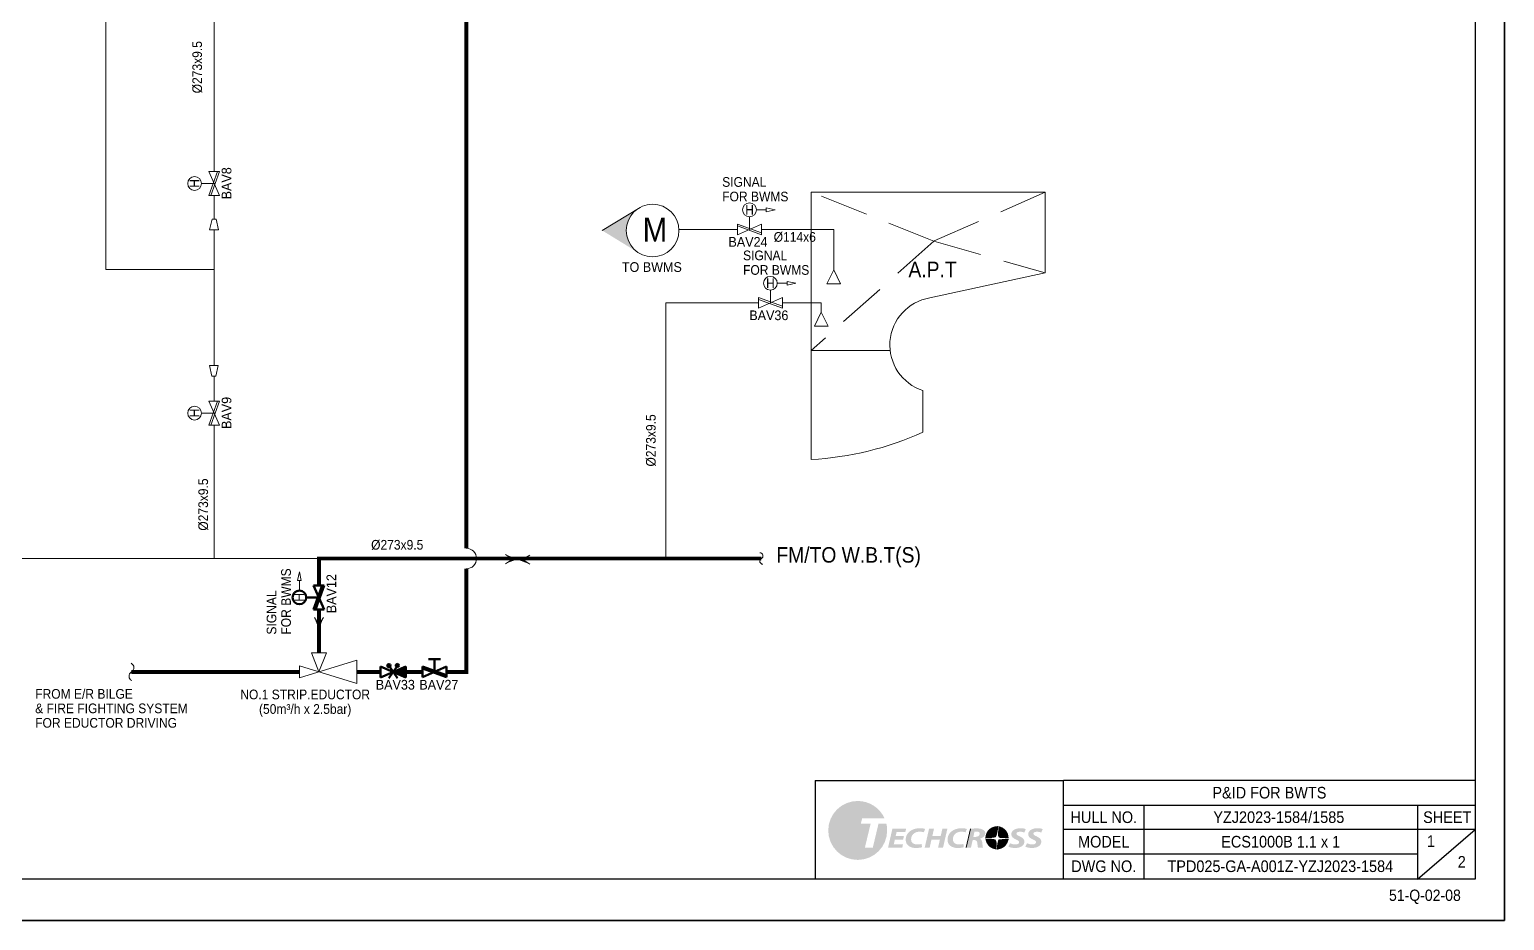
# Model space of a CAD drawing. Extents: x -553847 to 4496999, y 514150 to 878882.
# Drawn here: x 4321324 to 4359381, y 566032 to 589010 of the extents above; entities that cross this region are included whole.
import ezdxf

# ---------------------------------------------------------------- set-up
doc = ezdxf.new("R2010")
doc.units = 0
doc.header["$LTSCALE"] = 25
doc.header["$MEASUREMENT"] = 0
doc.linetypes.add('DASHED', pattern=[0.75, 0.5, -0.25])
doc.linetypes.add('PHANTOM2', pattern=[31.75, 15.875, -3.175, 3.175, -3.175, 3.175, -3.175])
doc.layers.get('0').update_dxf_attribs({"linetype": 'CONTINUOUS', "lineweight": 9})
doc.layers.add('0.1 Defpoints', color=7, linetype='CONTINUOUS', plot=False)
doc.layers.add('0.2 Dwg sheet', color=7, linetype='CONTINUOUS')
doc.layers.add('0.3 Text', color=7, linetype='CONTINUOUS')
for name, color, linetype, lineweight in [('1.1 Y_Pipe', 7, 'CONTINUOUS', 13), ('1.7 Signal', 6, 'ZIGZAG', 9), ('1.9 Arrow', 1, 'CONTINUOUS', 9)]:
    doc.layers.add(name, color=color, linetype=linetype, lineweight=lineweight)
doc.layers.add('2.1 Valve open', color=7, linetype='CONTINUOUS', lineweight=50, true_color=0x1b21e4)
doc.layers.add('2.2 Ballast water line', color=7, linetype='CONTINUOUS', true_color=0x1b21e4)
doc.layers.add('2.5 Driving water line', color=7, linetype='PHANTOM2', true_color=0x0a8a31)
doc.styles.get("Standard").update_dxf_attribs({"font": '', "width": 0.95, "height": 250})
doc.styles.get('Standard').set_extended_font_data('Gulim')
doc.linetypes.add('ZIGZAG', pattern='A,0.0001,-0.2,[131,ltypeshp.shx,S=0.2,R=0,X=-0.2,Y=0],-0.4,[131,ltypeshp.shx,S=0.2,R=180,X=0.2,Y=0],-0.2', length=0.8001)

# ---------------------------------------------------------------- blocks, each defined once
blk = doc.blocks.new('양식 51-Q-02-08')
at = {"layer": '0.1 Defpoints'}
blk.add_lwpolyline([(-2677005, 1033560), (-2613196, 1033560), (-2613196, 988132), (-2677005, 988132)], close=True, dxfattribs=at)
at = {"layer": '0.2 Dwg sheet'}
for p, q in [((-2630979, 991742), (-2624571, 991742)), ((-2630979, 991742), (-2630979, 989196)), ((-2624571, 989196), (-2624571, 991742)), ((-2613953, 991742), (-2624571, 991742)), ((-2624571, 991110), (-2613953, 991110)), ((-2622500, 991110), (-2622500, 989196)), ((-2615440, 991110), (-2615440, 989196)), ((-2613953, 990478), (-2624571, 990478)), ((-2615440, 989196), (-2613953, 990478)), ((-2615440, 989846), (-2624571, 989846))]:
    blk.add_line(p, q, dxfattribs=at)
blk.add_lwpolyline([(-2613953, 989196), (-2676245, 989196), (-2676245, 1032800), (-2613953, 1032800)], close=True, dxfattribs=at)
at = {"layer": '0.2 Dwg sheet', "insert": (-2623536, 989529), "char_height": 300, "width": 2070.81, "attachment_point": 5}
blk.add_mtext('DWG NO.', dxfattribs=at)
at = {"layer": '0.3 Text', "width": 0.95}
blk.add_text('51-Q-02-08', height=291.7, dxfattribs=at).set_placement((-2616177, 988637))
at = {"layer": '0.3 Text', "char_height": 300, "attachment_point": 5}
for s, insert, width in [('\\A1;SHEET', (-2614674, 990794), 1532.09), ('MODEL', (-2623536, 990162), 2070.81)]:
    blk.add_mtext(s, dxfattribs=dict(at, insert=insert, width=width))

msp = doc.modelspace()

# ---------------------------------------------------------------- hatches: boundary and pattern name
at = {"layer": '0.2 Dwg sheet', "lineweight": 0}
h = msp.add_hatch(color=256, dxfattribs=at)
h.dxf.hatch_style = 2
edge = h.paths.add_edge_path()
edge.add_spline(control_points=[(4343229.4, 568527.8), (4343229.4, 568527.8), (4343082.3, 567911.1), (4343082.3, 567911.1), (4343082.3, 567911.1), (4342878.5, 567911.1), (4342878.5, 567911.1), (4342878.5, 567911.1), (4343025.7, 568527.8), (4343025.7, 568527.8), (4343025.7, 568527.8), (4342773.8, 568527.8), (4342773.8, 568527.8), (4342773.8, 568527.8), (4342809.2, 568669.6), (4342809.2, 568669.6), (4342809.2, 568669.6), (4343384.5, 568669.6), (4343384.5, 568669.6), (4343264.8, 568932.2), (4343000.2, 569114.8), (4342692.7, 569114.8), (4342273, 569114.8), (4341932.7, 568774.5), (4341932.7, 568354.7), (4341932.7, 567934.9), (4342273, 567594.6), (4342692.7, 567594.6), (4343112.6, 567594.6), (4343452.8, 567934.9), (4343452.8, 568354.7), (4343452.8, 568414.3), (4343445.7, 568472.1), (4343432.8, 568527.8), (4343432.8, 568527.8), (4343229.4, 568527.8), (4343229.4, 568527.8)], knot_values=[0, 0, 0, 0, 1, 1, 1, 2, 2, 2, 3, 3, 3, 4, 4, 4, 5, 5, 5, 6, 6, 6, 7, 7, 7, 8, 8, 8, 9, 9, 9, 10, 10, 10, 11, 11, 11, 12, 12, 12, 12], degree=3, periodic=0)
h = msp.add_hatch(color=256, dxfattribs=at)
h.dxf.hatch_style = 2
h.paths.add_polyline_path([(4343864, 568120.6), (4343652.2, 568120.6), (4343624.6, 568000.4), (4343863.1, 568000.4), (4343841.9, 567910.2), (4343475.7, 567910.2), (4343589.2, 568404.2), (4343942.9, 568404.2), (4343921.6, 568314.2), (4343696.5, 568314.2), (4343671.6, 568209.2), (4343885.3, 568209.2)])
h = msp.add_hatch(color=256, dxfattribs=at)
h.dxf.hatch_style = 2
edge = h.paths.add_edge_path()
edge.add_spline(control_points=[(4344352.5, 567923.4), (4344320.7, 567911.7), (4344267.4, 567902.2), (4344195.7, 567902.2), (4344037, 567902.2), (4343931.5, 567981.3), (4343931.5, 568111.9), (4343931.5, 568224), (4343991.8, 568310.4), (4344082.2, 568360.3), (4344144.3, 568395.4), (4344217, 568412.3), (4344301.1, 568412.3), (4344365.8, 568412.3), (4344414.6, 568399.9), (4344432.3, 568391.9), (4344432.3, 568391.9), (4344396.9, 568306), (4344396.9, 568306), (4344380, 568313.3), (4344340.1, 568322.1), (4344288.7, 568322.1), (4344237.3, 568322.1), (4344188.5, 568309), (4344152.3, 568284), (4344102.6, 568249.6), (4344069.8, 568193.1), (4344069.8, 568124.3), (4344069.8, 568045.1), (4344123.9, 567992.3), (4344228.5, 567992.3), (4344271, 567992.3), (4344312.7, 567998.1), (4344342, 568008.5), (4344342, 568008.5), (4344352.5, 567923.4), (4344352.5, 567923.4)], knot_values=[0, 0, 0, 0, 1, 1, 1, 2, 2, 2, 3, 3, 3, 4, 4, 4, 5, 5, 5, 6, 6, 6, 7, 7, 7, 8, 8, 8, 9, 9, 9, 10, 10, 10, 11, 11, 11, 12, 12, 12, 12], degree=3, periodic=0)
h = msp.add_hatch(color=256, dxfattribs=at)
h.dxf.hatch_style = 2
h.paths.add_polyline_path([(4344662.8, 568404.2), (4344618.5, 568212.3), (4344834.8, 568212.3), (4344879.1, 568404.2), (4345007.7, 568404.2), (4344894.2, 567910.2), (4344766.5, 567910.2), (4344813.5, 568118.4), (4344596.3, 568118.4), (4344549.3, 567910.2), (4344421.7, 567910.2), (4344535.1, 568404.2)])
h = msp.add_hatch(color=256, dxfattribs=at)
h.dxf.hatch_style = 2
edge = h.paths.add_edge_path()
edge.add_spline(control_points=[(4345430.7, 567923.4), (4345398.9, 567911.7), (4345345.6, 567902.2), (4345273.8, 567902.2), (4345115.2, 567902.2), (4345009.6, 567981.3), (4345009.6, 568111.9), (4345009.6, 568224), (4345069.9, 568310.4), (4345160.2, 568360.3), (4345222.5, 568395.4), (4345295.1, 568412.3), (4345379.3, 568412.3), (4345444, 568412.3), (4345492.8, 568399.9), (4345510.4, 568391.9), (4345510.4, 568391.9), (4345475, 568306), (4345475, 568306), (4345458.3, 568313.3), (4345418.3, 568322.1), (4345366.9, 568322.1), (4345315.4, 568322.1), (4345266.8, 568309), (4345230.4, 568284), (4345180.7, 568249.6), (4345147.9, 568193.1), (4345147.9, 568124.3), (4345147.9, 568045.1), (4345201.9, 567992.3), (4345306.6, 567992.3), (4345349.1, 567992.3), (4345390.8, 567998.1), (4345420, 568008.5), (4345420, 568008.5), (4345430.7, 567923.4), (4345430.7, 567923.4)], knot_values=[0, 0, 0, 0, 1, 1, 1, 2, 2, 2, 3, 3, 3, 4, 4, 4, 5, 5, 5, 6, 6, 6, 7, 7, 7, 8, 8, 8, 9, 9, 9, 10, 10, 10, 11, 11, 11, 12, 12, 12, 12], degree=3, periodic=0)
at = {"layer": '0.2 Dwg sheet', "linetype": 'Continuous', "lineweight": 0}
h = msp.add_hatch(color=256, dxfattribs=at)
h.paths.add_polyline_path([(4345981.7, 568303.1), (4345973, 568328.1), (4345937.7, 568366.7), (4345882.3, 568392.5), (4345812.2, 568404.7), (4345735.4, 568406.8), (4345663.6, 568403.3), (4345600.6, 568394.7), (4345489, 567910.6), (4345492, 567910.2), (4345614.8, 567910.2), (4345659.1, 568105), (4345705.5, 568105), (4345719.8, 568103.8), (4345744.5, 568096.3), (4345762.4, 568081.1), (4345774.4, 568055.7), (4345791.2, 567930.9), (4345795, 567914.6), (4345802.1, 567910.1), (4345927.9, 567910.1), (4345921.7, 567929.2), (4345916.4, 567958), (4345903.1, 568062.6), (4345896.5, 568088.9), (4345871.1, 568127.5), (4345848, 568141.3), (4345848, 568143.3), (4345861.8, 568147.3), (4345907.8, 568166.6), (4345944.2, 568192.9), (4345970.6, 568227.2), (4345982.9, 568269.1), (4345983.5, 568289.1)])
h.paths.add_polyline_path([(4345841.8, 568255.1, -0.1380365), (4345810.6, 568211.5, -0.1340355), (4345738.7, 568188.6), (4345676.5, 568188.6), (4345706.2, 568324.8), (4345769.2, 568324.8, -0.1816988), (4345829, 568305.1, -0.2969134)], flags=16)
at = {"layer": '0.2 Dwg sheet', "lineweight": 0}
h = msp.add_hatch(color=256, dxfattribs=at)
h.dxf.hatch_style = 2
edge = h.paths.add_edge_path()
edge.add_spline(control_points=[(4346312.2, 568462.1), (4346303.8, 568462.8), (4346295.4, 568463.4), (4346286.8, 568463.4), (4346185.9, 568463.4), (4346096.9, 568413.2), (4346042.9, 568336.6), (4346031.8, 568319.2), (4346021.9, 568300.8), (4346013.6, 568281.1), (4346001.6, 568252.3), (4345993.8, 568222.9), (4345989.7, 568193.7), (4345988.8, 568184.2), (4345988.3, 568174.6), (4345988.3, 568164.8), (4345988.3, 568164.3), (4345988.3, 568163.7), (4345988.3, 568163.1), (4346100.7, 568170.4), (4346231.5, 568183.2), (4346247.7, 568190.4), (4346268.6, 568199.8), (4346300.3, 568386.7), (4346312.2, 568462.1)], knot_values=[0, 0, 0, 0, 1, 1, 1, 2, 2, 2, 3, 3, 3, 4, 4, 4, 5, 5, 5, 6, 6, 6, 7, 7, 7, 8, 8, 8, 8], degree=3, periodic=0)
h = msp.add_hatch(color=256, dxfattribs=at)
h.dxf.hatch_style = 2
edge = h.paths.add_edge_path()
edge.add_spline(control_points=[(4346343.8, 568180.6), (4346359.1, 568170.5), (4346463.4, 568164.6), (4346585.2, 568161.1), (4346585.2, 568162.3), (4346585.4, 568163.6), (4346585.4, 568164.8), (4346585.4, 568311.4), (4346479.6, 568433.1), (4346340.3, 568458.3), (4346330.4, 568373.3), (4346314.1, 568200.2), (4346343.8, 568180.6)], knot_values=[0, 0, 0, 0, 1, 1, 1, 2, 2, 2, 3, 3, 3, 4, 4, 4, 4], degree=3, periodic=0)
h = msp.add_hatch(color=256, dxfattribs=at)
h.dxf.hatch_style = 2
edge = h.paths.add_edge_path()
edge.add_spline(control_points=[(4346623.8, 568024.6), (4346659.2, 568007.1), (4346708.8, 567993), (4346764.7, 567993), (4346813.5, 567993), (4346858.7, 568012.1), (4346858.7, 568050.2), (4346858.7, 568078.8), (4346832.9, 568096.4), (4346778.1, 568120.6), (4346715.1, 568148.5), (4346654.8, 568188.1), (4346654.8, 568251.8), (4346654.8, 568351.5), (4346759.3, 568412.3), (4346889.6, 568412.3), (4346961.4, 568412.3), (4347004.1, 568399.1), (4347029.6, 568388.1), (4347029.6, 568388.1), (4346989.8, 568300.3), (4346989.8, 568300.3), (4346970.4, 568309), (4346928.7, 568322.1), (4346879, 568321.4), (4346819.6, 568321.4), (4346788.6, 568297.2), (4346788.6, 568270), (4346788.6, 568240.7), (4346825, 568223.2), (4346875.5, 568199.8), (4346948.2, 568168.1), (4346993.4, 568127.9), (4346993.4, 568068.5), (4346993.4, 567958.6), (4346883.5, 567902.2), (4346751.3, 567902.2), (4346668.9, 567902.8), (4346608.7, 567920.4), (4346581.2, 567937.4), (4346581.2, 567937.4), (4346623.8, 568024.6), (4346623.8, 568024.6)], knot_values=[0, 0, 0, 0, 1, 1, 1, 2, 2, 2, 3, 3, 3, 4, 4, 4, 5, 5, 5, 6, 6, 6, 7, 7, 7, 8, 8, 8, 9, 9, 9, 10, 10, 10, 11, 11, 11, 12, 12, 12, 13, 13, 13, 14, 14, 14, 14], degree=3, periodic=0)
h = msp.add_hatch(color=256, dxfattribs=at)
h.dxf.hatch_style = 2
edge = h.paths.add_edge_path()
edge.add_spline(control_points=[(4347060.8, 568024.6), (4347096.3, 568007.1), (4347145.8, 567993), (4347201.7, 567993), (4347250.6, 567993), (4347295.7, 568012.1), (4347295.7, 568050.2), (4347295.7, 568078.8), (4347270.1, 568096.4), (4347215, 568120.6), (4347152.1, 568148.5), (4347091.8, 568188.1), (4347091.8, 568251.8), (4347091.8, 568351.5), (4347196.5, 568412.3), (4347326.7, 568412.3), (4347398.5, 568412.3), (4347441, 568399.1), (4347466.8, 568388.1), (4347466.8, 568388.1), (4347426.9, 568300.3), (4347426.9, 568300.3), (4347407.4, 568309), (4347365.8, 568322.1), (4347316.2, 568321.4), (4347256.8, 568321.4), (4347225.6, 568297.2), (4347225.6, 568270), (4347225.6, 568240.7), (4347262, 568223.2), (4347312.5, 568199.8), (4347385.2, 568168.1), (4347430.5, 568127.9), (4347430.5, 568068.5), (4347430.5, 567958.6), (4347320.5, 567902.2), (4347188.5, 567902.2), (4347105.9, 567902.8), (4347045.8, 567920.4), (4347018.2, 567937.4), (4347018.2, 567937.4), (4347060.8, 568024.6), (4347060.8, 568024.6)], knot_values=[0, 0, 0, 0, 1, 1, 1, 2, 2, 2, 3, 3, 3, 4, 4, 4, 5, 5, 5, 6, 6, 6, 7, 7, 7, 8, 8, 8, 9, 9, 9, 10, 10, 10, 11, 11, 11, 12, 12, 12, 13, 13, 13, 14, 14, 14, 14], degree=3, periodic=0)
h = msp.add_hatch(color=256, dxfattribs=at)
h.dxf.hatch_style = 2
edge = h.paths.add_edge_path()
edge.add_spline(control_points=[(4346238.7, 568110.3), (4346215.3, 568124.6), (4346085.8, 568132.5), (4345989.7, 568136.5), (4346003.1, 567994.6), (4346115.7, 567881.6), (4346257.5, 567867.8), (4346265.4, 567997.8), (4346272.9, 568089.6), (4346238.7, 568110.3)], knot_values=[0, 0, 0, 0, 1, 1, 1, 2, 2, 2, 3, 3, 3, 3], degree=3, periodic=0)
h = msp.add_hatch(color=256, dxfattribs=at)
h.dxf.hatch_style = 2
edge = h.paths.add_edge_path()
edge.add_spline(control_points=[(4346290.4, 567866.5), (4346439.5, 567868.2), (4346561.9, 567979.2), (4346582.1, 568123.1), (4346462.1, 568120.3), (4346360.3, 568116.8), (4346345.8, 568113.9), (4346318.8, 568108.2), (4346298.8, 567948), (4346290.4, 567866.5)], knot_values=[0, 0, 0, 0, 1, 1, 1, 2, 2, 2, 3, 3, 3, 3], degree=3, periodic=0)
at = {"layer": '1.1 Y_Pipe', "linetype": 'Continuous', "ltscale": 30}
h = msp.add_hatch(dxfattribs=at)
h.set_pattern_fill('ANSI31', color=256, scale=1.072502, angle=-180)
h.set_pattern_definition([(225, (4407825.12348, 935713.80163), (0.094796635586, -0.094796635586), [])])
h.paths.add_polyline_path([(4337013.6, 584383.8, 0.5309324), (4337026.6, 583259.4), (4336102.6, 583826)])
h = msp.add_hatch(color=256, dxfattribs=at)
h.paths.add_polyline_path([(4328791, 573532.5), (4328791, 573660.1), (4328673.5, 573843.5)])
h.paths.add_polyline_path([(4328791, 573532.5), (4328908.4, 573843.5), (4328791, 573660.1)])
at = {"layer": '1.9 Arrow'}
h = msp.add_hatch(color=256, dxfattribs=at)
h.paths.add_polyline_path([(4333916.3, 575352), (4333788.7, 575352), (4333605.4, 575234.6)])
h.paths.add_polyline_path([(4333916.3, 575352), (4333605.4, 575469.5), (4333788.7, 575352)])
h = msp.add_hatch(color=256, dxfattribs=at)
h.paths.add_polyline_path([(4333923.9, 575338.2), (4334051.5, 575338.2), (4334234.8, 575455.6)])
h.paths.add_polyline_path([(4333923.9, 575338.2), (4334234.8, 575220.7), (4334051.5, 575338.2)])
at = {"layer": '2.1 Valve open'}
msp.add_hatch(color=256, dxfattribs=at).paths.add_polyline_path([(4331036.1, 572586.4), (4330710.1, 572441.6), (4331036.1, 572296.9)])

# ---------------------------------------------------------------- linework, layer by layer
at = {"layer": '0.1 Defpoints', "color": 4, "linetype": 'ByBlock'}
msp.add_lwpolyline([(4295572.2, 566032.5), (4359381.2, 566032.5), (4359381.2, 611460.4), (4295572.2, 611460.4)], close=True, dxfattribs=at)
at = {"layer": '0.2 Dwg sheet', "linetype": 'Continuous', "lineweight": 0}
msp.add_line((4345489, 567910.6), (4345600.6, 568394.7), dxfattribs=at)
at = {"layer": '0.2 Dwg sheet', "lineweight": 0}
for points in [[(4346312.2, 568462.1), (4346300.3, 568386.7), (4346268.6, 568199.8), (4346247.7, 568190.4)], [(4346343.8, 568180.6), (4346314.1, 568200.2), (4346330.4, 568373.3), (4346340.3, 568458.3)], [(4346247.7, 568190.4), (4346231.5, 568183.2), (4346100.7, 568170.4), (4345988.3, 568163.1)], [(4345989.7, 568136.5), (4346085.8, 568132.5), (4346215.3, 568124.6), (4346238.7, 568110.3)], [(4346238.7, 568110.3), (4346272.9, 568089.6), (4346265.4, 567997.8), (4346257.5, 567867.8)], [(4346290.4, 567866.5), (4346298.8, 567948), (4346318.8, 568108.2), (4346345.8, 568113.9)], [(4346585.2, 568161.1), (4346463.4, 568164.6), (4346359.1, 568170.5), (4346343.8, 568180.6)], [(4346345.8, 568113.9), (4346360.3, 568116.8), (4346462.1, 568120.3), (4346582.1, 568123.1)]]:
    msp.add_open_spline(points, degree=3, dxfattribs=at)
at = {"layer": '1.1 Y_Pipe', "linetype": 'Continuous', "ltscale": 100}
for p, q in [((4326086.3, 585348.5), (4326086.3, 589586.2)), ((4323291.7, 589322.1), (4323291.7, 582822.2)), ((4332593.8, 575630.7), (4332593.8, 589322.1)), ((4326086.3, 584120.6), (4326086.3, 584729.1)), ((4347527.9, 584814.2), (4341491.2, 584814.2)), ((4341491.2, 584814.2), (4341491.2, 577919)), ((4347527.9, 584814.2), (4347527.9, 582736.2)), ((4326086.3, 580342.4), (4326086.3, 583846.4)), ((4339590.5, 583855.2), (4338078.5, 583855.2)), ((4342075.9, 583855.2), (4340209.9, 583855.2)), ((4323291.7, 582822.2), (4326086.3, 582822.2)), ((4347527.9, 582736.2), (4344553.4, 582089.5)), ((4340129, 581961.3), (4337742.6, 581961.3)), ((4337742.6, 581961.3), (4337742.6, 575366.6)), ((4341752.6, 581961.3), (4340748.4, 581961.3)), ((4341491.2, 580732.5), (4343530.1, 580732.5)), ((4326086.3, 579426.9), (4326086.3, 580068.1)), ((4344376.9, 579698.7), (4344376.9, 578622.1)), ((4326086.3, 578807.5), (4326086.3, 575366.6)), ((4340208.6, 575366.6), (4316914.1, 575366.6)), ((4332593.8, 572441.6), (4332593.8, 575102.5)), ((4328286.3, 572441.6), (4323954.4, 572441.6)), ((4329770.7, 572441.6), (4330384.1, 572441.6)), ((4331036.1, 572441.6), (4331465, 572441.6)), ((4332084.4, 572441.6), (4332593.8, 572441.6))]:
    msp.add_line(p, q, dxfattribs=at)
at = {"layer": '1.1 Y_Pipe'}
for p, q in [((4326223.8, 585348.5), (4325948.8, 585348.5)), ((4325948.8, 585348.5), (4326223.8, 584729.1)), ((4325948.8, 584729.1), (4326170.7, 585348.5)), ((4325998.3, 584729.1), (4326223.8, 585348.5)), ((4326086.3, 585038.8), (4325760.1, 585038.8)), ((4326223.8, 584729.1), (4325948.8, 584729.1)), ((4326035, 584120.6), (4325971.5, 583846.4)), ((4326201.1, 583846.4), (4325971.5, 583846.4)), ((4326137.6, 584120.6), (4326035, 584120.6)), ((4326201.1, 583846.4), (4326137.6, 584120.6)), ((4339590.5, 583717.7), (4339590.5, 583992.7)), ((4340209.9, 583992.7), (4339590.5, 583717.7)), ((4339590.5, 583992.7), (4340209.9, 583770.8)), ((4339590.5, 583943.2), (4340209.9, 583717.7)), ((4339900.2, 583855.2), (4339900.2, 584181.4)), ((4340209.9, 583717.7), (4340209.9, 583992.7)), ((4340438.7, 581961.3), (4340438.7, 582287.5)), ((4340129, 581823.8), (4340129, 582098.8)), ((4340748.4, 582098.8), (4340129, 581823.8)), ((4340129, 582098.8), (4340748.4, 581876.9)), ((4340129, 582049.3), (4340748.4, 581823.8)), ((4340748.4, 581823.8), (4340748.4, 582098.8)), ((4325965.4, 580342.4), (4326195, 580342.4)), ((4325965.4, 580342.4), (4326028.9, 580068.1)), ((4326028.9, 580068.1), (4326131.5, 580068.1)), ((4326131.5, 580068.1), (4326195, 580342.4)), ((4326223.8, 579426.9), (4325948.8, 579426.9)), ((4325948.8, 579426.9), (4326223.8, 578807.5)), ((4325948.8, 578807.5), (4326170.7, 579426.9)), ((4325998.3, 578807.5), (4326223.8, 579426.9)), ((4326086.3, 579117.2), (4325760.1, 579117.2)), ((4326223.8, 578807.5), (4325948.8, 578807.5))]:
    msp.add_line(p, q, dxfattribs=at)
at = {"layer": '1.1 Y_Pipe', "linetype": 'DASHED', "ltscale": 100}
for p, q in [((4344661.2, 583555.4), (4341491.2, 584814.2)), ((4347527.9, 584814.2), (4344661.2, 583555.4)), ((4344661.2, 583555.4), (4341491.2, 580732.5)), ((4344661.2, 583555.4), (4347527.9, 582736.2))]:
    msp.add_line(p, q, dxfattribs=at)
at = {"layer": '1.1 Y_Pipe', "linetype": 'Continuous', "ltscale": 30}
for p, q in [((4336102.6, 583826), (4337079.2, 584424)), ((4342075.9, 582815.2), (4342075.9, 583855.2)), ((4341752.6, 581720.8), (4341752.6, 581961.3)), ((4328791, 575366.6), (4328791, 574675.4)), ((4328791, 574056), (4328791, 572937.3)), ((4328673.5, 573843.5), (4328791, 573660.1)), ((4328908.4, 573843.5), (4328791, 573660.1)), ((4328984, 572937.3), (4328598, 572937.3)), ((4328791, 572441.6), (4328598, 572937.3)), ((4328984, 572937.3), (4328791, 572441.6)), ((4329770.7, 572743.2), (4328286.3, 572286.3)), ((4328286.3, 572597), (4329770.7, 572140.1)), ((4328286.3, 572597), (4328286.3, 572286.3)), ((4329770.7, 572743.2), (4329770.7, 572140.1))]:
    msp.add_line(p, q, dxfattribs=at)
at = {"layer": '1.1 Y_Pipe', "ltscale": 30}
for p, q in [((4342075.9, 582815.2), (4341899.9, 582450.8)), ((4342252, 582450.8), (4342075.9, 582815.2)), ((4341899.9, 582450.8), (4342252, 582450.8)), ((4341752.6, 581720.8), (4341576.5, 581356.4)), ((4341928.6, 581356.4), (4341752.6, 581720.8)), ((4341576.5, 581356.4), (4341928.6, 581356.4))]:
    msp.add_line(p, q, dxfattribs=at)
at = {"layer": '1.1 Y_Pipe', "linetype": 'Continuous', "ltscale": 30}
for centre, radius in [((4325582.4, 585038.8), 177.6), ((4337400.3, 583826), 678.8), ((4339900.2, 584359), 177.6), ((4340438.7, 582465.1), 177.6), ((4325582.5, 579117.2), 177.6)]:
    msp.add_circle(centre, radius, dxfattribs=at)
at = {"layer": '1.1 Y_Pipe', "linetype": 'Continuous', "ltscale": 100}
for centre, radius, start, end in [((4344755.6, 580872.7), 1233.5, 99.43684, 252.12124), ((4341042.8, 586033.4), 8126.8, 273.16258, 294.22125)]:
    msp.add_arc(centre, radius, start, end, dxfattribs=at)
at = {"layer": '1.1 Y_Pipe', "linetype": 'Continuous', "ltscale": 30}
for centre, radius, start, end in [((4332593.8, 575366.6), 264.1, 270, 90), ((4324018.6, 572331.5), 127.4, 120.24455, 242.94375), ((4323890.2, 572551.7), 127.4, 300.24455, 62.94375)]:
    msp.add_arc(centre, radius, start, end, dxfattribs=at)
at = {"layer": '1.1 Y_Pipe'}
for centre, start, end in [((4340168.9, 575435.2), 300, 90), ((4340248.2, 575297.9), 120, 270)]:
    msp.add_arc(centre, 79.2, start, end, dxfattribs=at)
at = {"layer": '1.7 Signal', "linetype": 'ZIGZAG', "ltscale": 10}
for p, q in [((4340077.8, 584359), (4340334.1, 584359)), ((4340616.3, 582465.1), (4340872.6, 582465.1)), ((4328287.2, 574543.4), (4328287.2, 574799.6))]:
    msp.add_line(p, q, dxfattribs=at)
at = {"layer": '1.9 Arrow'}
for p, q in [((4340334.1, 584409.1), (4340334.1, 584309)), ((4340561.1, 584359), (4340334.1, 584409.1)), ((4340334.1, 584309), (4340561.1, 584359)), ((4340872.6, 582515.2), (4340872.6, 582415)), ((4341099.6, 582465.1), (4340872.6, 582515.2)), ((4340872.6, 582415), (4341099.6, 582465.1)), ((4333605.4, 575469.5), (4333788.7, 575352)), ((4334234.8, 575455.6), (4334051.5, 575338.2)), ((4333605.4, 575234.6), (4333788.7, 575352)), ((4334234.8, 575220.7), (4334051.5, 575338.2)), ((4328287.2, 575026.6), (4328237.1, 574799.6)), ((4328237.1, 574799.6), (4328337.2, 574799.6)), ((4328337.2, 574799.6), (4328287.2, 575026.6))]:
    msp.add_line(p, q, dxfattribs=at)
at = {"layer": '2.1 Valve open'}
for p, q in [((4328928.5, 574675.4), (4328653.5, 574675.4)), ((4328653.5, 574675.4), (4328928.5, 574056)), ((4328653.5, 574056), (4328875.4, 574675.4)), ((4328703, 574056), (4328928.5, 574675.4)), ((4328791, 574365.7), (4328464.8, 574365.7)), ((4328928.5, 574056), (4328653.5, 574056)), ((4331929.5, 572767.8), (4331619.8, 572767.8)), ((4331774.7, 572441.6), (4331774.7, 572767.8)), ((4330384.1, 572296.9), (4330384.1, 572586.4)), ((4330384.1, 572586.4), (4331036.1, 572296.9)), ((4331036.1, 572586.4), (4330384.1, 572296.9)), ((4330598.9, 572646.9), (4330555.7, 572602)), ((4330614.6, 572643.2), (4330560, 572586.5)), ((4330626.2, 572635.3), (4330568.3, 572575.1)), ((4330634.6, 572623.9), (4330580, 572567.2)), ((4330638.9, 572608.4), (4330595.6, 572563.5)), ((4330710.1, 572441.6), (4330597.3, 572278)), ((4330710.1, 572441.6), (4330621, 572570.8)), ((4330710.1, 572441.6), (4330799.2, 572570.8)), ((4330710.1, 572441.6), (4330822.9, 572278)), ((4330818.2, 572650.5), (4330774.9, 572605.6)), ((4330833.9, 572646.8), (4330779.2, 572590.1)), ((4330845.5, 572638.9), (4330787.6, 572578.7)), ((4330853.9, 572627.5), (4330799.2, 572570.8)), ((4330858.2, 572612), (4330814.9, 572567.1)), ((4331036.1, 572586.4), (4331036.1, 572296.9)), ((4331465, 572304.1), (4331465, 572579.1)), ((4332084.4, 572579.1), (4331465, 572304.1)), ((4331465, 572579.1), (4332084.4, 572357.2)), ((4331465, 572529.6), (4332084.4, 572304.1)), ((4332084.4, 572304.1), (4332084.4, 572579.1))]:
    msp.add_line(p, q, dxfattribs=at)
for centre, radius in [((4328287.2, 574365.7), 177.6), ((4330597.3, 572605.2), 41.7), ((4330816.5, 572608.8), 41.7)]:
    msp.add_circle(centre, radius, dxfattribs=at)
at = {"layer": '2.2 Ballast water line', "linetype": 'Continuous', "ltscale": 75, "const_width": 100}
for points in [[(4332593.8, 575630.7), (4332593.8, 589322.1)], [(4340208.6, 575366.6), (4328791, 575366.6), (4328791, 574675.4)], [(4332084.4, 572441.6), (4332593.8, 572441.6), (4332593.8, 575102.5)], [(4328791, 574056), (4328791, 572937.3)], [(4329770.7, 572441.6), (4330384.1, 572441.6)], [(4331036.1, 572441.6), (4331465, 572441.6)]]:
    msp.add_lwpolyline(points, dxfattribs=at)
at = {"layer": '2.5 Driving water line', "linetype": 'Continuous', "ltscale": 75, "const_width": 100}
msp.add_lwpolyline([(4323954.4, 572441.6), (4328286.3, 572441.6)], dxfattribs=at)

# ---------------------------------------------------------------- block references
at = {"color": 217, "linetype": 'Continuous', "true_color": 0x93278f}
msp.add_blockref('양식 51-Q-02-08', (6972577.2, -422099.6), dxfattribs=at)

# ---------------------------------------------------------------- texts
at = {"layer": '0.3 Text'}
for s, width, p in [('Ø273x9.5', 0.95, (4325774.6, 587364.2)), ('BAV8', 0.99, (4326532.5, 584630.1)), ('BAV9', 0.99, (4326532.5, 578708.5)), ('Ø273x9.5', 0.95, (4337480.7, 577739)), ('Ø273x9.5', 0.95, (4325930.5, 576084.9)), ('BAV12', 0.99, (4329237.3, 573957.1))]:
    msp.add_text(s, height=250, rotation=90, dxfattribs=dict(at, width=width)).set_placement(p)
for s, width, p in [('BAV24', 0.99, (4339357.6, 583408.9)), ('Ø114x6', 0.95, (4340524.8, 583535.6)), ('TO BWMS', 0.99, (4336608.4, 582759.4)), ('BAV36', 0.99, (4339896.1, 581515)), ('Ø273x9.5', 0.95, (4330137.8, 575596.8)), ('BAV33', 0.99, (4330258.6, 571987.5)), ('BAV27', 0.99, (4331381.8, 571987.5))]:
    msp.add_text(s, height=250, dxfattribs=dict(at, width=width)).set_placement(p)
at = {"layer": '0.3 Text', "color": 4, "linetype": 'Continuous', "width": 0.95}
for s, p in [('1', (4357378.7, 567927.7)), ('2', (4358174.5, 567395.2))]:
    msp.add_text(s, height=300, dxfattribs=at).set_placement(p)
at = {"layer": '0.3 Text', "color": 3, "char_height": 250, "width": 3089.316, "attachment_point": 5, "line_spacing_factor": 0.9}
for insert in [(4340741, 584889.2), (4341279.5, 582995.3)]:
    msp.add_mtext('\\pxql;SIGNAL\\PFOR BWMS', dxfattribs=dict(at, insert=insert))
at = {"layer": '0.3 Text', "char_height": 400, "attachment_point": 5, "line_spacing_factor": 0.9}
for s, width, insert in [('\\pxqc,t9;A.P.T', 6815.001, (4344624.1, 582822.9)), ('\\pxqc,t9;FM/TO W.B.T(S)', 9815.352, (4342459.2, 575401.2))]:
    msp.add_mtext_dynamic_manual_height_columns(s, width=width, gutter_width=1000, heights=[0], dxfattribs=dict(at, insert=insert))
at = {"layer": '0.3 Text', "color": 3, "insert": (4327757, 574950.1), "char_height": 250, "width": 3089.316, "attachment_point": 5, "rotation": 90, "line_spacing_factor": 0.9}
msp.add_mtext('\\pxql;SIGNAL\\PFOR BWMS', dxfattribs=at)
at = {"layer": '0.3 Text', "color": 4, "char_height": 300, "attachment_point": 5}
for s, insert, width in [('\\A1;\\pxqc;P&ID FOR BWTS', (4353315.3, 569326.4), 10618.125), ('\\A1;YZJ2023-1584/1585', (4353558.3, 568695.1), 6962.578), ('\\pxqc;ECS1000B 1.1 x 1', (4353607, 568062), 7060), ('\\A1;TPD025-GA-A001Z-YZJ2023-1584', (4353597, 567429.9), 7039.897)]:
    msp.add_mtext(s, dxfattribs=dict(at, insert=insert, width=width))
at = {"layer": '0.3 Text', "insert": (4349041.6, 568694.2), "char_height": 300, "width": 2070.807, "attachment_point": 5}
msp.add_mtext('HULL NO.', dxfattribs=at)
at = {"layer": '1.1 Y_Pipe', "linetype": 'Continuous', "ltscale": 30, "width": 0.95}
for s, height, p in [('M', 612.9, (4337144, 583542.2)), ('FROM E/R BILGE', 250, (4321470.2, 571751.7)), ('& FIRE FIGHTING SYSTEM', 250, (4321470.2, 571378.1)), ('FOR EDUCTOR DRIVING', 250, (4321470.2, 571004.6))]:
    msp.add_text(s, height=height, dxfattribs=at).set_placement(p)
at = {"layer": '1.1 Y_Pipe', "color": 255, "char_height": 250, "width": 3464.914, "attachment_point": 5, "rotation": 90, "line_spacing_factor": 0.9}
for insert in [(4325581.8, 585040.7), (4325581.8, 579119.1)]:
    msp.add_mtext('{\\C256;H}', dxfattribs=dict(at, insert=insert))
at = {"layer": '1.1 Y_Pipe', "color": 255, "char_height": 250, "width": 3464.914, "attachment_point": 5, "line_spacing_factor": 0.9}
for insert in [(4339902.1, 584359.7), (4340440.6, 582465.7)]:
    msp.add_mtext('{\\C256;H}', dxfattribs=dict(at, insert=insert))
at = {"layer": '1.1 Y_Pipe', "linetype": 'Continuous', "ltscale": 30, "insert": (4328336.4, 571636.4), "char_height": 250, "width": 4443.357, "attachment_point": 5, "line_spacing_factor": 0.9}
msp.add_mtext('{\\W2.20234; }NO.1 STRIP.EDUCTOR\\P{\\W2.20234; }(50m³/h x 2.5bar)', dxfattribs=at)
at = {"layer": '2.1 Valve open', "insert": (4328286.5, 574367.6), "char_height": 250, "width": 3464.914, "attachment_point": 5, "rotation": 90, "line_spacing_factor": 0.9}
msp.add_mtext('{\\C256;H}', dxfattribs=at)

doc.saveas('drawing.dxf')
